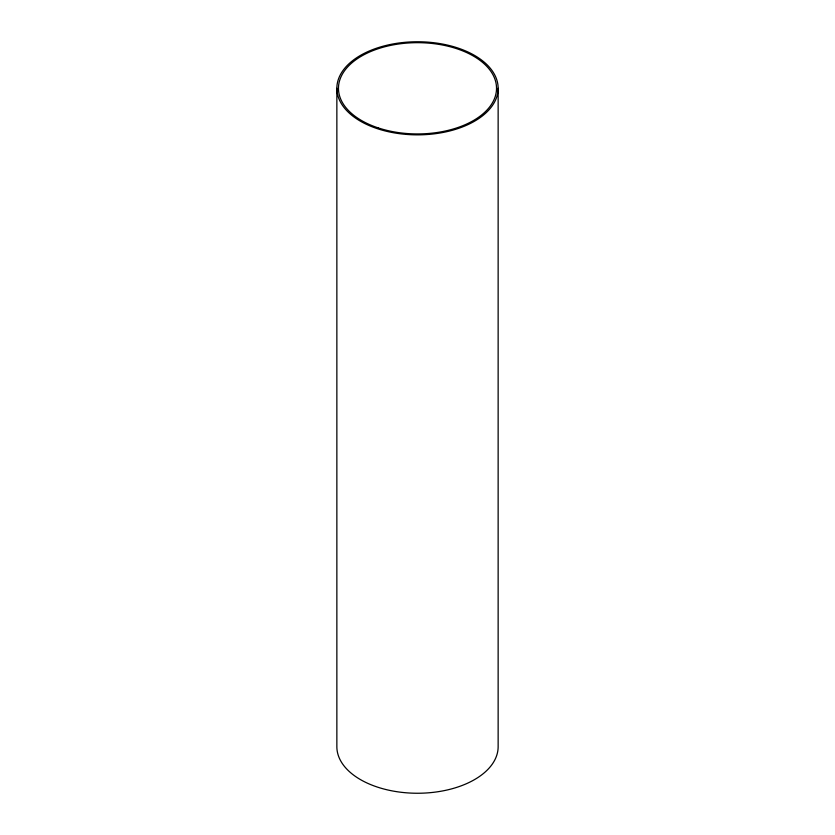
<?xml version="1.0" encoding="UTF-8"?>
<svg xmlns="http://www.w3.org/2000/svg" width="835" height="835" viewBox="0 0 835 835"><rect width="100%" height="100%" fill="white"/><g stroke="black" fill="none" stroke-linecap="round" stroke-linejoin="round"><path stroke-width="1.25" d="M498.14 88.301A80.64 46.551 0 0 1 377.18 128.621A80.64 46.551 0 0 1 377.18 47.992A80.64 46.551 0 0 1 498.14 88.301L498.14 746.699A80.64 46.551 0 0 1 417.5 793.25A80.64 46.551 0 0 1 336.86 746.699L336.86 88.301M377.984 127.818A79.022 45.622 0 0 0 496.522 88.301A79.022 45.622 0 0 0 377.984 48.795A79.022 45.622 0 0 0 377.984 127.818"/></g></svg>
